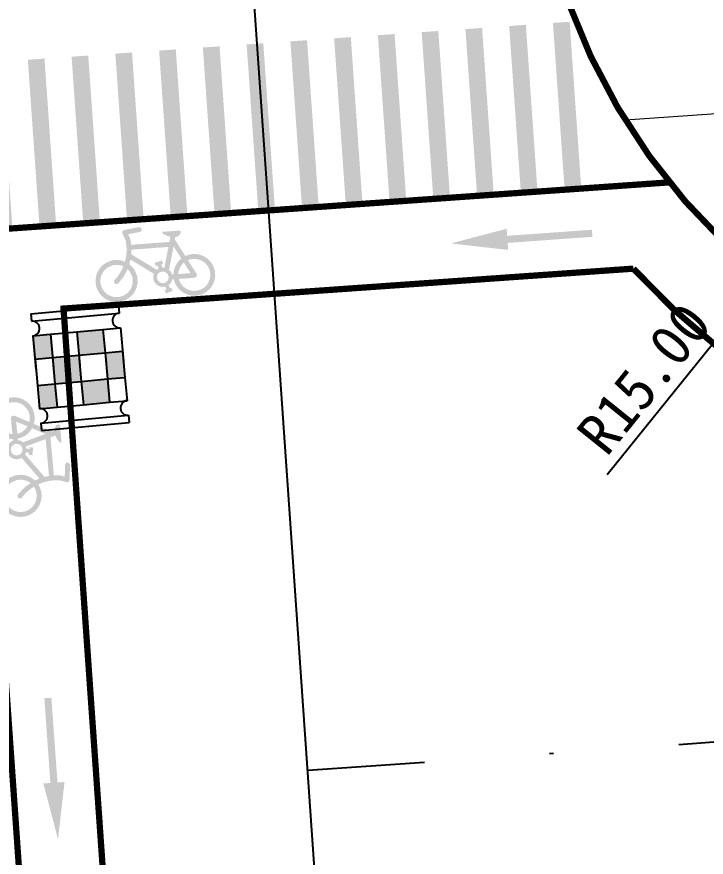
# Model space of a CAD drawing. Extents: x 561664 to 562035, y 4300329 to 4300600.
# Drawn here: x 561718.45 to 561734.95, y 4300427.02 to 4300447.14 of the extents above; entities that cross this region are included whole.
import ezdxf

# ---------------------------------------------------------------- set-up
doc = ezdxf.new("R2010")
doc.units = 0
doc.header["$LTSCALE"] = 10
doc.linetypes.add('ACAD_ISO10W100', pattern=[18, 12, -3, 0, -3])
doc.layers.get('0').update_dxf_attribs({"linetype": 'CONTINUOUS'})
doc.layers.get('Defpoints').update_dxf_attribs({"linetype": 'CONTINUOUS', "lineweight": 0})
for name, color, linetype in [('@-交通标志', 7, 'CONTINUOUS'), ('@-设计标注', 7, 'CONTINUOUS'), ('@-辅助设计', 4, 'CONTINUOUS'), ('@-道路标线', 7, 'CONTINUOUS'), ('AXIS', 6, 'CONTINUOUS')]:
    doc.layers.add(name, color=color, linetype=linetype)
doc.layers.add('@-红线', color=1, linetype='CONTINUOUS', lineweight=0)
doc.styles.add('--黑体', font='simhei.ttf')
doc.dimstyles.new('标志标注', dxfattribs={"dimtxt": 1, "dimasz": 0.5, "dimexe": 0, "dimexo": 0, "dimgap": 0.25, "dimtad": 1, "dimzin": 0, "dimdsep": 46, "dimtxsty": '--黑体', "dimblk": 'ARCHTICK', "dimcen": 0.09, "dimadec": 0, "dimazin": 0, "dimtfac": 1, "dimtix": 1, "dimtmove": 1, "dimatfit": 0, "dimfxl": 1, "dimtolj": 1, "dimtzin": 0, "dimarcsym": 0})

# ---------------------------------------------------------------- blocks, each defined once
blk = doc.blocks.new('*U19')
at = {"layer": '@-辅助设计'}
h = blk.add_hatch(color=0, dxfattribs=at)
h.dxf.hatch_style = 1
h.paths.add_polyline_path([(0, 0), (-0.0008511232308840433, -3.999999909160382), (0.3991488675576206, -4.000085021637908), (0.3999999907885046, -8.51124775249866e-05)])
blk = doc.blocks.new('*U20')
at = {"layer": '@-道路标线', "color": 0, "linetype": 'ByBlock', "lineweight": -2, "transparency": 16777216, "rotation": 274.0121914370716}
for p in [(561744.8153584226, 4300437.464567862), (561744.8888255939, 4300436.417141218), (561744.9622927652, 4300435.369714573), (561745.0357599364, 4300434.322287929), (561745.1092271077, 4300433.274861285), (561745.182694279, 4300432.227434641), (561745.2561614503, 4300431.180007997), (561745.3296286216, 4300430.132581353), (561745.4030957929, 4300429.085154708), (561745.4765629641, 4300428.037728065), (561745.5500301354, 4300426.990301421), (561745.6234973067, 4300425.942874776), (561745.696964478, 4300424.895448132), (561745.7704316493, 4300423.848021489)]:
    blk.add_blockref('*U19', p, dxfattribs=at)
blk = doc.blocks.new('_ARCHTICK')
at = {"color": 0, "linetype": 'ByBlock', "const_width": 0.15}
blk.add_lwpolyline([(-0.5, -0.5), (0.5, 0.5)], dxfattribs=at)
blk = doc.blocks.new('*D68')
at = {"layer": '@-设计标注', "color": 0, "lineweight": -2, "transparency": 16777216}
for p in [(561745.7667747498, 4300452.567526458), (561732.5853169688, 4300436.177931267)]:
    blk.add_line(p, (561736.3661593853, 4300440.878964924), dxfattribs=at)
at = {"layer": 'Defpoints', "color": 0, "transparency": 16777216}
for p in [(561745.7667747498, 4300452.567526458), (561736.3661593853, 4300440.878964924)]:
    blk.add_point(p, dxfattribs=at)
at = {"layer": '@-设计标注', "color": 0, "lineweight": -2, "transparency": 16777216, "xscale": 0.5, "yscale": 0.5, "zscale": 0.5, "rotation": 51.19175219903141}
blk.add_blockref('_ARCHTICK', (561736.3661593853, 4300440.878964924), dxfattribs=at)
at = {"layer": '@-设计标注', "color": 0, "transparency": 16777216, "insert": (561733.4647087958, 4300438.477030229), "char_height": 1, "attachment_point": 5, "rotation": 51.19175219903141, "style": '--黑体'}
blk.add_mtext('\\A1;R15.00', dxfattribs=at)
blk = doc.blocks.new('A$C24D3614C')
at = {"layer": '@-交通标志', "lineweight": 15}
h = blk.add_hatch(color=1, dxfattribs=at)
edge = h.paths.add_edge_path()
edge.add_line((2.278732028324157, 2.151966893750796), (1.71781161101535, 2.140023854266474))
edge.add_line((1.717811603564769, 2.140023854266474), (1.726768885273486, 1.719333540353546))
edge.add_line((1.726768885273486, 1.719333540353546), (2.287689302582294, 1.731276579837868))
edge.add_line((2.287689302582294, 1.731276579837868), (2.278732020873576, 2.151966893750796))
edge = h.paths.add_edge_path()
edge.add_line((0.5348129910416901, 1.693954581565777), (1.095733408350497, 1.705897621050099))
edge.add_line((1.095733415801078, 1.705897621050099), (1.086776134092361, 2.126587934963027))
edge.add_line((1.086776134092361, 2.126587934963027), (0.5258557167835534, 2.114644895478705))
edge.add_line((0.5258557167835534, 2.114644895944366), (0.5348129984922707, 1.693954582031438))
edge = h.paths.add_edge_path()
edge.add_line((1.095733415801078, 1.705897621050099), (1.109169338364154, 1.074862149715045))
edge.add_line((1.109169330913574, 1.074862149715045), (1.740204800385982, 1.088298069018492))
edge.add_line((1.740204807836562, 1.088298069018492), (1.726768885273486, 1.719333540353546))
edge.add_line((1.726768885273486, 1.719333540353546), (1.481366198975593, 1.714108460753778))
edge.add_line((1.481366198975593, 1.714108460753778), (1.095733408350497, 1.705897621050099))
edge = h.paths.add_edge_path()
edge.add_line((2.30112522514537, 1.100241108502814), (1.740204807836562, 1.088298069018492))
edge.add_line((1.740204807836562, 1.088298069018492), (1.753640730399638, 0.4572625976834388))
edge.add_line((1.753640722949058, 0.4572625976834388), (2.314561140257865, 0.4692056371677609))
edge.add_line((2.314561147708446, 0.4692056371677609), (2.30112522514537, 1.100241108502814))
edge = h.paths.add_edge_path()
edge.add_line((0.5482489136047661, 1.062919110230723), (0.5616848361678421, 0.4318836388956697))
edge.add_line((0.5616848287172616, 0.431883639361331), (1.122605246026069, 0.4438266788456531))
edge.add_line((1.12260525347665, 0.4438266783799918), (1.109169330913574, 1.074862149715045))
edge.add_line((1.109169330913574, 1.074862149715045), (0.5482489136047661, 1.062919110230723))
edge = h.paths.add_edge_path()
edge.add_line((1.12260525347665, 0.4438266783799918), (1.131562535185367, 0.02313636446706369))
edge.add_line((1.131562527734786, 0.02313636446706369), (1.762597997207195, 0.03657228377051069))
edge.add_line((1.762598004657775, 0.03657228377051069), (1.753640722949058, 0.4572625976834388))
edge.add_line((1.753640722949058, 0.4572625976834388), (1.508238036651164, 0.4520375180836709))
edge.add_line((1.508238036651164, 0.4520375180836709), (1.122605246026069, 0.4438266783799918))
at = {"layer": '@-交通标志', "lineweight": 25}
for p, q in [((0.1752804485149682, 2.107180495917419), (-7.178168743848801e-06, 2.103448296136776)), ((-7.178168743848801e-06, 2.103448296136776), (0.04477921547368169, -3.274359187344089e-06)), ((0.1752804485149682, 2.107180495917419), (0.2200668496079743, 0.003728925421455642)), ((1.086776134092361, 2.126587934963027), (0.5258557167835534, 2.114644895944366)), ((0.5258557167835534, 2.114644895944366), (0.5348129910416901, 1.693954581565777)), ((1.717811603564769, 2.140023854266474), (1.086776134092361, 2.126587934963027)), ((1.086776134092361, 2.126587934963027), (1.095733415801078, 1.705897621050099)), ((2.278732028324157, 2.151966893750796), (1.472408924717456, 2.134798774666706)), ((1.717811603564769, 2.140023854266474), (1.726768885273486, 1.719333540353546)), ((2.278732028324157, 2.151966893750796), (2.287689302582294, 1.731276579837868)), ((2.804594923276454, 2.163163493092725), (2.629307289142162, 2.159431293312082)), ((2.629307289142162, 2.159431293312082), (2.674093682784587, 0.05597972235045745)), ((2.804594923276454, 2.163163493092725), (2.84938131691888, 0.05971192259676172)), ((1.095733415801078, 1.705897621050099), (0.5348129910416901, 1.693954581565777)), ((0.5348129910416901, 1.693954581565777), (0.5482489136047661, 1.062919110230723)), ((1.726768885273486, 1.719333540353546), (1.095733415801078, 1.705897621050099)), ((1.095733415801078, 1.705897621050099), (1.109169330913574, 1.074862149715045)), ((2.287689302582294, 1.731276579837868), (1.481366198975593, 1.714108460753778)), ((1.726768885273486, 1.719333540353546), (1.740204807836562, 1.088298069018492)), ((2.287689302582294, 1.731276579837868), (2.30112522514537, 1.100241108502814)), ((1.109169330913574, 1.074862149715045), (0.5482489136047661, 1.062919110230723)), ((0.5482489136047661, 1.062919110230723), (0.5616848287172616, 0.431883639361331)), ((1.740204807836562, 1.088298069018492), (1.109169330913574, 1.074862149715045)), ((1.109169330913574, 1.074862149715045), (1.12260525347665, 0.4438266783799918)), ((2.30112522514537, 1.100241108502814), (1.494802121538669, 1.083072989418724)), ((1.740204807836562, 1.088298069018492), (1.753640722949058, 0.4572625976834388)), ((2.30112522514537, 1.100241108502814), (2.314561147708446, 0.4692056371677609)), ((1.12260525347665, 0.4438266783799918), (0.5616848287172616, 0.431883639361331)), ((0.5616848287172616, 0.431883639361331), (0.5706421104259789, 0.01119332498274161)), ((1.753640722949058, 0.4572625976834388), (1.12260525347665, 0.4438266783799918)), ((1.12260525347665, 0.4438266783799918), (1.131562527734786, 0.02313636446706369)), ((2.314561147708446, 0.4692056371677609), (1.508238036651164, 0.4520375180836709)), ((1.753640722949058, 0.4572625976834388), (1.762598004657775, 0.03657228377051069)), ((2.314561147708446, 0.4692056371677609), (2.323518421966583, 0.04851532325483277)), ((0.2200668496079743, 0.003728925421455642), (0.04477921547368169, -3.274359187344089e-06)), ((1.131562527734786, 0.02313636446706369), (0.5706421104259789, 0.01119332498274161)), ((1.762598004657775, 0.03657228377051069), (1.131562527734786, 0.02313636446706369)), ((2.323518421966583, 0.04851532325483277), (1.517195318359882, 0.03134720417074277)), ((2.84938131691888, 0.05971192259676172), (2.674093682784587, 0.05597972235045745))]:
    blk.add_line(p, q, dxfattribs=at)
for centre, major_axis, ratio, start_param, end_param in [((0.3505680826492608, 2.110912696163723), (-0.1419911881413196, 0.1028503061123485), 0.9999999976595978, 0.6481659810413168, 3.78975863463111), ((2.454019655007869, 2.155699093531439), (-0.1028503061459118, -0.1419911881876559), 0.999999997006934, -0.9226303483204992, 2.218962305269294), ((2.498806056100875, 0.05224752303547575), (-0.1419911882802348, 0.1028503062129707), 0.9999999959073038, 3.789758633994535, 6.931351287584328), ((0.3953544837422669, 0.007461125202098629), (-0.1028503061459118, -0.1419911881876559), 0.999999997006934, 2.218962305269294, 5.360554958859087)]:
    blk.add_ellipse(centre, major_axis=major_axis, ratio=ratio, start_param=start_param, end_param=end_param, dxfattribs=at)

msp = doc.modelspace()

# ---------------------------------------------------------------- hatches: boundary and pattern name
at = {"layer": '@-道路标线'}
h = msp.add_hatch(color=7, dxfattribs=at)
edge = h.paths.add_edge_path()
edge.add_line((561722.2352716603, 4300441.806430801), (561722.2463445534, 4300441.863744839))
edge.add_ellipse((561722.2140515079, 4300442.319198819), major_axis=(-0.2019847665205889, 0.4094898095124711), ratio=0.9999805706952836, start_angle=157.8000047042017, end_angle=159.8804243715707)
edge.add_ellipse((561722.2316615314, 4300442.012274968), major_axis=(-0.1348207724839467, -0.06650163598629452), ratio=0.9999999506772708, start_angle=75.72140750227129, end_angle=140.1410169613172)
edge.add_ellipse((561722.3349430807, 4300441.977100522), major_axis=(-0.03841262042456474, -0.01894739255449885), ratio=0.9999998303205472, start_angle=153.498652988882, end_angle=246.8167421881734)
edge.add_line((561722.3326477067, 4300442.019870419), (561721.9373588909, 4300441.990139654))
edge.add_ellipse((561721.9765824331, 4300441.976105428), major_axis=(-0.03736084392634535, -0.01842859373340578), ratio=0.9999998508462595, start_angle=-45.94252715057032, end_angle=49.18670542791637)
edge.add_ellipse((561722.2140515079, 4300442.319198819), major_axis=(-0.409491183843538, -0.2019854444225373), ratio=0.999999995276094, start_angle=30.85544177866101, end_angle=52.90075557820475)
edge.add_line((561722.1281494068, 4300441.87075484), (561722.104583478, 4300441.748775995))
edge.add_line((561722.1045834774, 4300441.748775995), (561721.190924623, 4300441.68005719))
edge.add_ellipse((561720.0181683329, 4300441.561343458), major_axis=(-0.5214447344534152, 1.057140638181962), ratio=0.9999997747193812, start_angle=249.5248925747334, end_angle=257.0659919948295)
edge.add_line((561721.1652017446, 4300441.832939881), (561721.1194417707, 4300441.932137235))
edge.add_line((561721.1194417698, 4300441.932137235), (561721.3947714346, 4300441.986530541))
edge.add_ellipse((561721.3833967653, 4300442.044107189), major_axis=(-0.02596252043081495, 0.05263460076131212), ratio=0.9999999969862579, start_angle=164.9200193263557, end_angle=344.9200193263556)
edge.add_line((561721.372022095, 4300442.101683836), (561721.0294825148, 4300442.034012742))
edge.add_ellipse((561721.034915066, 4300441.97526219), major_axis=(-0.02610041777853373, 0.0529141642136574), ratio=0.9999999565071804, start_angle=339.0277475720777, end_angle=454.4009930638712)
edge.add_line((561720.9841597761, 4300441.945178294), (561721.053560222, 4300441.794733691))
edge.add_ellipse((561720.0181683329, 4300441.561343458), major_axis=(-0.951871177732173, -0.4695195658734845), ratio=0.9999999809832021, start_angle=138.1064549839421, end_angle=166.4476146284547, ccw=False)
edge.add_ellipse((561720.8395708404, 4300440.812718648), major_axis=(-0.4521627566961787, -0.2230336060116339), ratio=0.9999999808311439, start_angle=220.2895287086151, end_angle=458.1899152717986)
edge.add_ellipse((561720.8395708404, 4300440.812718648), major_axis=(-0.4521627553738909, -0.2230336053594024), ratio=0.9999999833191034, start_angle=98.1899152918987, end_angle=206.512418771459)
edge.add_ellipse((561720.0181683329, 4300441.561343458), major_axis=(-1.057140447994498, -0.521444640641629), ratio=0.9999999987140331, start_angle=136.6140028179012, end_angle=142.2768258720739)
edge.add_line((561721.1733854598, 4300441.326985508), (561721.7314907997, 4300440.986930698))
edge.add_ellipse((561721.9467149586, 4300440.902473208), major_axis=(-0.207349660407517, -0.1022772039074644), ratio=0.9999999485642296, start_angle=-47.6811191826454, end_angle=79.05757693248765)
edge.add_line((561722.0077729757, 4300440.67947899), (561722.0324974139, 4300440.611030274))
edge.add_line((561722.0324974117, 4300440.611030273), (561721.991476586, 4300440.594578372))
edge.add_line((561721.9914765867, 4300440.594578374), (561722.0233735497, 4300440.515047153))
edge.add_line((561722.0233735503, 4300440.515047153), (561722.1822262411, 4300440.578756948))
edge.add_line((561722.1822262411, 4300440.578756949), (561722.1503292784, 4300440.65828817))
edge.add_line((561722.1503292782, 4300440.658288169), (561722.1120768043, 4300440.642946553))
edge.add_line((561722.1120768047, 4300440.642946552), (561722.0852055923, 4300440.717338528))
edge.add_ellipse((561721.9467149586, 4300440.902473208), major_axis=(-0.1022771998340662, 0.2073496521493939), ratio=0.9999998710940378, start_angle=190.5431932344123, end_angle=203.922141222657)
edge.add_line((561722.1242854854, 4300440.754408315), (561722.1424635545, 4300440.77944072))
edge.add_ellipse((561721.9467149586, 4300440.902473208), major_axis=(-0.2073496582835731, -0.1022772028598086), ratio=0.99999997824153, start_angle=121.5944343813851, end_angle=140.7635636007422)
edge.add_line((561722.17200864, 4300440.850538022), (561722.2116305591, 4300440.853518097))
edge.add_ellipse((561722.7008896116, 4300440.959996925), major_axis=(-0.2215003386812998, 0.4490543175903693), ratio=0.999999957172602, start_angle=76.02272663992265, end_angle=108.4470309773182)
edge.add_line((561722.3449981224, 4300440.607784761), (561722.4420249189, 4300440.53139312))
edge.add_ellipse((561722.7008896116, 4300440.959996925), major_axis=(-0.4490542982534681, -0.2215003291431878), ratio=0.9999999765459381, start_angle=32.61393986158127, end_angle=269.2740228782912)
edge.add_line((561722.4850967445, 4300441.411821652), (561722.2352716596, 4300441.806430805))
edge = h.paths.add_edge_path(flags=16)
edge.add_line((561722.0815068595, 4300441.629329871), (561721.9851272006, 4300441.130462253))
edge.add_ellipse((561721.9467149586, 4300440.902473208), major_axis=(-0.2073499492291121, -0.1022773463714796), ratio=0.9999989921065656, start_angle=234.1812277282949, end_angle=246.666878256886)
edge.add_line((561721.9349286192, 4300441.133374888), (561721.907968868, 4300441.208011979))
edge.add_line((561721.9079688679, 4300441.208011981), (561721.9536601182, 4300441.222781663))
edge.add_line((561721.9536601173, 4300441.222781663), (561721.9273039066, 4300441.304316818))
edge.add_line((561721.9273039076, 4300441.304316818), (561721.7515675717, 4300441.247510111))
edge.add_line((561721.7515675714, 4300441.247510111), (561721.7779237824, 4300441.165974953))
edge.add_line((561721.777923782, 4300441.165974952), (561721.8263866152, 4300441.181640545))
edge.add_line((561721.8263866152, 4300441.181640545), (561721.8511758413, 4300441.113012466))
edge.add_ellipse((561721.9467149586, 4300440.902473208), major_axis=(-0.1022771997367736, 0.2073496519521499), ratio=0.9999996316774112, start_angle=358.1524736625162, end_angle=372.8014038369244)
edge.add_line((561721.8010370234, 4300441.08200717), (561721.1919401904, 4300441.453131217))
edge.add_ellipse((561720.0181683329, 4300441.561343458), major_axis=(-1.057140368981365, -0.5214446016676452), ratio=0.9999999651228509, start_angle=148.4774221008758, end_angle=153.8154118672486)
edge.add_line((561721.1969168857, 4300441.562797414), (561722.081506861, 4300441.629329871))
edge = h.paths.add_edge_path(flags=16)
edge.add_line((561722.2039118944, 4300441.644110545), (561722.3890205626, 4300441.351723671))
edge.add_ellipse((561722.7008896116, 4300440.959996925), major_axis=(-0.4490543011109044, -0.2215003305526454), ratio=0.9999999682488206, start_angle=-77.73058668390908, end_angle=-27.44292668244735)
edge.add_line((561722.2002855238, 4300440.970375269), (561722.168443004, 4300440.967980308))
edge.add_ellipse((561721.9467149586, 4300440.902473208), major_axis=(-0.1022772138656304, 0.2073496805960076), ratio=0.9999998818253548, start_angle=260.2039336377609, end_angle=293.8787462139122)
edge.add_line((561722.0949142838, 4300441.079931559), (561722.2039118939, 4300441.644110545))
edge = h.paths.add_edge_path(flags=16)
edge.add_line((561722.0651922601, 4300440.828007499), (561722.0541899411, 4300440.812856575))
edge.add_ellipse((561721.9467149586, 4300440.902473208), major_axis=(-0.1141789308564316, 0.08090231713339027), ratio=0.9999982862807512, start_angle=-176.83054184119817, end_angle=175.4971486926877, ccw=False)
edge = h.paths.add_edge_path(flags=16)
edge.add_ellipse((561720.8395708404, 4300440.812718648), major_axis=(-0.3468935536677116, -0.1711085644072328), ratio=0.9999999827594351, start_angle=98.27052583698901, end_angle=201.0858135948735, ccw=False)
edge.add_ellipse((561720.8395708404, 4300440.812718648), major_axis=(-0.34689355758735, -0.1711085663406318), ratio=0.9999999726421697, start_angle=-141.12118861440138, end_angle=98.27052575447141, ccw=False)
edge.add_ellipse((561720.0181683329, 4300441.561343458), major_axis=(-0.951871182493345, -0.4695195682219779), ratio=0.9999999693913519, start_angle=110.7160023321016, end_angle=131.7396067907005, ccw=False)
edge.add_ellipse((561720.8372440481, 4300440.7973739), major_axis=(-0.05263610474218568, -0.02596326228377088), ratio=0.9999984609880854, start_angle=-68.85633752292048, end_angle=110.2882851497347)
edge.add_ellipse((561720.0181683329, 4300441.561343458), major_axis=(-1.057140388847145, -0.5214446114666316), ratio=0.9999999672635289, start_angle=110.7160022998235, end_angle=130.5545756627506)
edge = h.paths.add_edge_path(flags=16)
edge.add_line((561722.4522894508, 4300441.251787815), (561722.6108982523, 4300441.001258587))
edge.add_line((561722.6108982522, 4300441.001258587), (561722.3180397869, 4300440.979231898))
edge.add_ellipse((561722.7008896116, 4300440.959996925), major_axis=(-0.3437850947919334, -0.1695752873251719), ratio=0.9999999719880538, start_angle=284.1750904111564, end_angle=330.8685277501618, ccw=False)
edge = h.paths.add_edge_path(flags=16)
edge.add_ellipse((561722.7008896116, 4300440.959996925), major_axis=(-0.3437851002590704, -0.1695752900218897), ratio=0.9999999542659418, start_angle=32.613940639510474, end_angle=267.17431242971594, ccw=False)
edge.add_line((561722.5027090705, 4300440.631868226), (561722.4284277078, 4300440.690351827))
edge.add_ellipse((561722.7008896116, 4300440.959996925), major_axis=(-0.343785098771316, -0.1695752892880405), ratio=0.9999999059556514, start_angle=-11.510650126423911, end_angle=18.44703304502218, ccw=False)
edge.add_line((561722.3301800857, 4300440.862434532), (561722.6958189602, 4300440.889935242))
edge.add_ellipse((561722.6964778375, 4300440.955559557), major_axis=(-0.02903175970454907, 0.05885696211657536), ratio=0.9999999181052606, start_angle=153.1694999127548, end_angle=280.1736067335849)
edge.add_line((561722.7492814718, 4300440.994530835), (561722.5484682772, 4300441.311723661))
for points in [[(561732.2239875745, 4300441.955338919), (561732.2179267319, 4300442.039872576), (561730.1891189277, 4300441.894412342), (561730.1769972423, 4300442.063479661), (561728.842641236, 4300441.712905196), (561730.2133623002, 4300441.55627771), (561730.2012406145, 4300441.725345028), (561732.2300484178, 4300441.870805261)], [(561719.1954746455, 4300430.832098796), (561719.1109409876, 4300430.826037954), (561719.2564012216, 4300428.797230149), (561719.0873339031, 4300428.785108464), (561719.4379083685, 4300427.450752458), (561719.5945358541, 4300428.821473521), (561719.4254685364, 4300428.809351835), (561719.2800083034, 4300430.838159639)]]:
    msp.add_hatch(color=7, dxfattribs=at).paths.add_polyline_path(points)
h = msp.add_hatch(color=7, dxfattribs=at)
edge = h.paths.add_edge_path()
edge.add_line((561719.2921248233, 4300437.21052818), (561719.3468345992, 4300437.230883729))
edge.add_ellipse((561719.8013919672, 4300437.273997163), major_axis=(0.4371507294697033, -0.1318293962856651), ratio=0.9999805706952836, start_angle=200.1195756284293, end_angle=202.1999952957983, ccw=False)
edge.add_ellipse((561719.495755701, 4300437.240848476), major_axis=(-0.04340362233796796, -0.1439278772509509), ratio=0.9999999506772708, start_angle=219.8589830386828, end_angle=284.2785924977287, ccw=False)
edge.add_ellipse((561719.444061238, 4300437.336931787), major_axis=(-0.01236639457853612, -0.0410073819893921), ratio=0.9999998303205472, start_angle=113.18325781182659, end_angle=206.501347011118, ccw=False)
edge.add_line((561719.4866256068, 4300437.341707487), (561719.5223634117, 4300436.946916433))
edge.add_ellipse((561719.50206455, 4300436.983295025), major_axis=(-0.01202779015525926, -0.03988455828839915), ratio=0.9999998508462595, start_angle=310.81329457208363, end_angle=405.9425271505703, ccw=False)
edge.add_ellipse((561719.8013919672, 4300437.273997163), major_axis=(-0.1318298387319256, -0.4371521966364422), ratio=0.999999995276094, start_angle=307.0992444217952, end_angle=329.14455822133897, ccw=False)
edge.add_line((561719.3732034737, 4300437.115454463), (561719.2567671606, 4300437.072132684))
edge.add_line((561719.2567671599, 4300437.072132684), (561719.3393704686, 4300436.159624345))
edge.add_ellipse((561719.4153072067, 4300434.983323414), major_axis=(1.128550187081611, -0.3403313315329929), ratio=0.9999997747193812, start_angle=102.93400800517048, end_angle=110.4751074252666, ccw=False)
edge.add_line((561719.4944018867, 4300436.159416224), (561719.5997782117, 4300436.130607886))
edge.add_line((561719.5997782123, 4300436.130607884), (561719.6081114081, 4300436.411135269))
edge.add_ellipse((561719.6667749962, 4300436.409392643), major_axis=(0.05619005304563862, -0.01694495804513905), ratio=0.9999999969862579, start_angle=15.0799806736444, end_angle=195.0799806736443, ccw=False)
edge.add_line((561719.7254385861, 4300436.407650013), (561719.7150712012, 4300436.058643913))
edge.add_ellipse((561719.6562277671, 4300436.054332247), major_axis=(0.05648850092953419, -0.01703495950620124), ratio=0.9999999565071804, start_angle=-94.40099306387123, end_angle=20.972252427922285, ccw=False)
edge.add_line((561719.6349083163, 4300435.999317509), (561719.4750925683, 4300436.04300878))
edge.add_ellipse((561719.4153072067, 4300434.983323414), major_axis=(-0.3064413320848123, -1.016169804572713), ratio=0.9999999809832021, start_angle=193.5523853715453, end_angle=221.8935450160579)
edge.add_ellipse((561718.5416930706, 4300435.670301962), major_axis=(-0.1455673422229667, -0.4827062220769296), ratio=0.9999999808311439, start_angle=-98.18991527179861, end_angle=139.7104712913849, ccw=False)
edge.add_ellipse((561718.5416930706, 4300435.670301962), major_axis=(-0.1455673417972744, -0.4827062206653217), ratio=0.9999999833191034, start_angle=153.487581228541, end_angle=261.8100847081013, ccw=False)
edge.add_ellipse((561719.4153072067, 4300434.983323414), major_axis=(-0.340331270304855, -1.128549984047038), ratio=0.9999999987140331, start_angle=217.7231741279261, end_angle=223.3859971820988, ccw=False)
edge.add_line((561718.9940012066, 4300436.084210108), (561718.566722328, 4300436.5787317))
edge.add_ellipse((561718.4479916521, 4300436.77711903), major_axis=(-0.06675326202648318, -0.221356070888208), ratio=0.9999999485642296, start_angle=280.9424230675123, end_angle=407.6811191826454, ccw=False)
edge.add_line((561718.2179889266, 4300436.800640257), (561718.1464042303, 4300436.813761074))
edge.add_line((561718.1464042306, 4300436.813761072), (561718.136928593, 4300436.770591807))
edge.add_line((561718.1369285925, 4300436.770591808), (561718.0532319741, 4300436.788963186))
edge.add_line((561718.0532319747, 4300436.788963186), (561718.0899262702, 4300436.956135684))
edge.add_line((561718.0899262704, 4300436.956135684), (561718.1736228878, 4300436.937764307))
edge.add_line((561718.1736228882, 4300436.937764307), (561718.1647867319, 4300436.897508385))
edge.add_line((561718.1647867296, 4300436.897508385), (561718.2425869777, 4300436.883248311))
edge.add_ellipse((561718.4479916521, 4300436.77711903), major_axis=(0.221356062072251, -0.06675325936789844), ratio=0.9999998710940378, start_angle=156.077858777343, end_angle=169.4568067655877, ccw=False)
edge.add_line((561718.2727187645, 4300436.927896745), (561718.2944177098, 4300436.949947124))
edge.add_ellipse((561718.4479916521, 4300436.77711903), major_axis=(-0.06675326134270974, -0.2213560686207923), ratio=0.99999997824153, start_angle=219.2364363992578, end_angle=238.4055656186149, ccw=False)
edge.add_line((561718.3596823063, 4300436.990791596), (561718.3561001149, 4300437.030363622))
edge.add_ellipse((561718.3805964539, 4300437.5304757), major_axis=(0.4793878087952059, -0.1445666246441891), ratio=0.999999957172602, start_angle=251.5529690226818, end_angle=283.97727336007733, ccw=False)
edge.add_line((561718.0917665256, 4300437.121465392), (561718.0004465382, 4300437.204595062))
edge.add_ellipse((561718.3805964539, 4300437.5304757), major_axis=(-0.1445666184189494, -0.4793877881521024), ratio=0.9999999765459381, start_angle=90.72597712170881, end_angle=327.3860601384187, ccw=False)
edge.add_line((561718.8617774589, 4300437.391994703), (561719.2921248272, 4300437.21052818))
edge = h.paths.add_edge_path(flags=16)
edge.add_line((561719.1427484868, 4300437.029710419), (561718.6665486486, 4300436.85253352))
edge.add_ellipse((561718.4479916521, 4300436.77711903), major_axis=(-0.0667533550084711, -0.2213563792196196), ratio=0.9999989921065656, start_angle=113.33312174311399, end_angle=125.81877227170509, ccw=False)
edge.add_line((561718.677684059, 4300436.803499006), (561718.7557406512, 4300436.789191946))
edge.add_line((561718.7557406534, 4300436.789191946), (561718.7627882811, 4300436.836691049))
edge.add_line((561718.7627882814, 4300436.836691048), (561718.8475495143, 4300436.824114693))
edge.add_line((561718.8475495136, 4300436.824114694), (561718.820443141, 4300436.64142505))
edge.add_line((561718.8204431409, 4300436.641425049), (561718.7356819053, 4300436.654001404))
edge.add_line((561718.7356819041, 4300436.654001404), (561718.7431570311, 4300436.704381752))
edge.add_line((561718.7431570316, 4300436.704381752), (561718.671384755, 4300436.71753695))
edge.add_ellipse((561718.4479916521, 4300436.77711903), major_axis=(0.2213560618616833, -0.06675325930439845), ratio=0.9999996316774112, start_angle=-12.801403836924408, end_angle=1.8475263374838278, ccw=False)
edge.add_line((561718.6490550028, 4300436.662978618), (561719.1153723758, 4300436.123274887))
edge.add_ellipse((561719.4153072067, 4300434.983323414), major_axis=(-0.3403312448677053, -1.12854989969659), ratio=0.9999999651228509, start_angle=206.1845881327514, end_angle=211.5225778991242, ccw=False)
edge.add_line((561719.2227236932, 4300436.146234354), (561719.1427484867, 4300437.029710419))
edge = h.paths.add_edge_path(flags=16)
edge.add_line((561719.1371801511, 4300437.152878817), (561718.8183129362, 4300437.287336997))
edge.add_ellipse((561718.3805964539, 4300437.5304757), major_axis=(-0.14456661933886, -0.4793877912025579), ratio=0.9999999682488206, start_angle=387.44292668244736, end_angle=437.7305866839091, ccw=False)
edge.add_line((561718.4732308254, 4300437.038407579), (561718.4761096901, 4300437.006605157))
edge.add_ellipse((561718.4479916521, 4300436.77711903), major_axis=(0.2213560924404254, -0.06675326852587934), ratio=0.9999998818253548, start_angle=66.12125378608778, end_angle=99.79606636223912, ccw=False)
edge.add_line((561718.5986365943, 4300436.952506054), (561719.137180151, 4300437.152878816))
edge = h.paths.add_edge_path(flags=16)
edge.add_line((561718.355040657, 4300436.881723643), (561718.3419073173, 4300436.868377599))
edge.add_ellipse((561718.4479916521, 4300436.77711903), major_axis=(0.09859232057135024, -0.09930542529703781), ratio=0.9999982862807512, start_angle=184.5028513073123, end_angle=536.8305418411982)
edge = h.paths.add_edge_path(flags=16)
edge.add_ellipse((561718.5416930706, 4300435.670301962), major_axis=(-0.1116774256479043, -0.3703261143780908), ratio=0.9999999827594351, start_angle=158.9141864051265, end_angle=261.729474163011)
edge.add_ellipse((561718.5416930706, 4300435.670301962), major_axis=(-0.1116774269097756, -0.3703261185624993), ratio=0.9999999726421697, start_angle=261.7294742455286, end_angle=501.1211886144014)
edge.add_ellipse((561719.4153072067, 4300434.983323414), major_axis=(-0.3064413336176038, -1.016169809655502), ratio=0.9999999693913519, start_angle=228.2603932092995, end_angle=249.2839976678984)
edge.add_ellipse((561718.5269405904, 4300435.665481216), major_axis=(-0.01694544223030309, -0.05619165861999162), ratio=0.9999984609880854, start_angle=249.7117148502653, end_angle=428.8563375229205, ccw=False)
edge.add_ellipse((561719.4153072067, 4300434.983323414), major_axis=(-0.3403312512632098, -1.128549920904298), ratio=0.9999999672635289, start_angle=229.4454243372494, end_angle=249.28399770017649, ccw=False)
edge = h.paths.add_edge_path(flags=16)
edge.add_line((561718.7093262799, 4300437.333293891), (561718.4361075952, 4300437.448503248))
edge.add_line((561718.4361075942, 4300437.448503248), (561718.4625847432, 4300437.156013562))
edge.add_ellipse((561718.3805964539, 4300437.5304757), major_axis=(-0.1106767017044669, -0.3670076799909421), ratio=0.9999999719880538, start_angle=29.13147224983823, end_angle=75.82490958884358)
edge = h.paths.add_edge_path(flags=16)
edge.add_ellipse((561718.3805964539, 4300437.5304757), major_axis=(-0.1106767034645338, -0.3670076858273829), ratio=0.9999999542659418, start_angle=92.82568757028405, end_angle=327.3860593604895)
edge.add_line((561718.0895628786, 4300437.280989373), (561718.1594752595, 4300437.217347316))
edge.add_ellipse((561718.3805964539, 4300437.5304757), major_axis=(-0.1106767029855723, -0.3670076842391307), ratio=0.9999999059556514, start_angle=341.5529669549778, end_angle=371.5106501264239)
edge.add_line((561718.3453821266, 4300437.148763867), (561718.312324952, 4300437.513942315))
edge.add_ellipse((561718.3769457691, 4300437.525393724), major_axis=(0.06283273313752151, -0.01894815842248719), ratio=0.9999999181052606, start_angle=79.8263932664151, end_angle=206.8305000872452, ccw=False)
edge.add_line((561718.4066942359, 4300437.583891699), (561718.7526139814, 4300437.438026154))

# ---------------------------------------------------------------- linework, layer by layer
at = {"layer": '@-红线'}
msp.add_line((561943.8400511661, 4300459.363850304), (561733.0195818075, 4300444.661767907), dxfattribs=at)
at = {"layer": '@-道路标线', "color": 7, "linetype": 'Continuous', "const_width": 0.15, "flags": 128}
for points in [[(562033.5646391583, 4300457.703113162), (561746.8104865229, 4300437.604080809, -0.414287207436191), (561730.8030671497, 4300451.527577028), (561720.4639423501, 4300599.481116303)], [(561706.4980010309, 4300598.505163914), (561716.8367550777, 4300450.556944704, 0.02202808389933483), (561716.8367550777, 4300450.556944704), (561719.9398322989, 4300406.251211849, 0.07625615665266425), (561719.9398322989, 4300406.251211849), (561725.346517058, 4300329.150937804)], [(561738.8298649853, 4300437.047589084, -0.1030551838622805), (561733.2094457095, 4300441.108815232)]]:
    msp.add_lwpolyline(points, format="xyb", dxfattribs=at)
for points in [[(561734.0723922084, 4300443.174153426), (561717.4354389296, 4300442.008937382)], [(561733.2094457095, 4300441.108815232), (561719.57028496, 4300440.153558061), (561721.166479756, 4300417.362972897), (561734.8412703652, 4300418.319207409)]]:
    msp.add_lwpolyline(points, dxfattribs=at)
at = {"layer": 'AXIS', "color": 2}
msp.add_line((561728.8878806573, 4300379.215767653), (561723.0495366928, 4300463.107802789), dxfattribs=at)
at = {"layer": 'AXIS', "linetype": 'ACAD_ISO10W100', "lineweight": -3, "ltscale": 0.1}
msp.add_line((561944.8835785266, 4300444.400192641), (561725.4165994728, 4300429.095124688), dxfattribs=at)

# ---------------------------------------------------------------- block references
at = {"layer": '@-交通标志', "rotation": 94}
msp.add_blockref('A$C24D3614C', (561721.1432329835, 4300437.380017428), dxfattribs=at)
at = {"layer": '@-道路标线', "rotation": 90}
msp.add_blockref('*U20', (4862155.133143138, 3738701.219624862), dxfattribs=at)

# ---------------------------------------------------------------- dimensions: what is measured, and where the dimension line sits
at = {"layer": '@-设计标注'}
dim = msp.add_radius_dim(center=(561745.7667747498, 4300452.567526458), mpoint=(561736.3661593853, 4300440.878964924), dimstyle='标志标注', dxfattribs=at)
dim.commit()
dim.dimension.update_dxf_attribs({"geometry": '*D68', "text_midpoint": (561734.0535224096, 4300438.003472359), "dimtype": 164})

doc.saveas('drawing.dxf')
